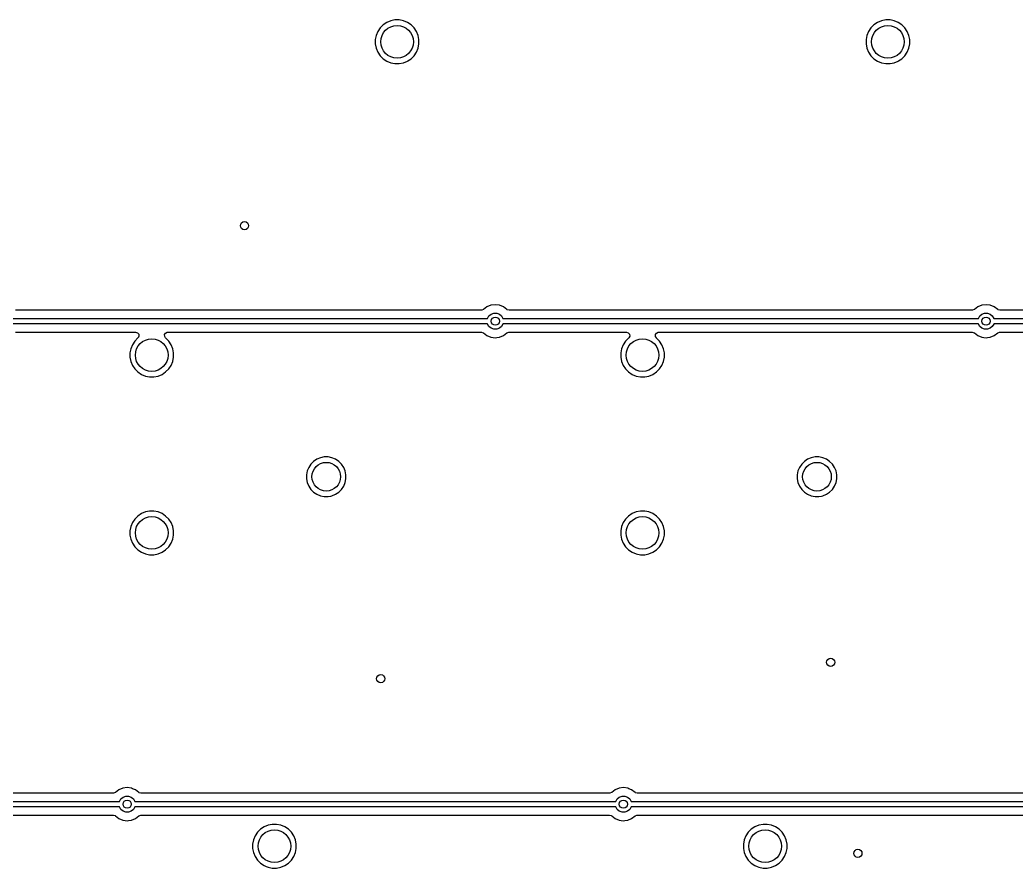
# Model space of a CAD drawing. Extents: x 0.7 to 11, y -6.1 to -1.6.
# Drawn here: x 8.534 to 9.972, y -4.006 to -2.782 of the extents above; entities that cross this region are included whole.
import ezdxf

# ---------------------------------------------------------------- set-up
doc = ezdxf.new("R2010")
doc.units = 0
doc.header["$MEASUREMENT"] = 0
doc.layers.add('BLACK', color=7, linetype='CONTINUOUS')

msp = doc.modelspace()

# ---------------------------------------------------------------- linework, layer by layer
at = {"layer": 'BLACK', "linetype": 'CONTINUOUS'}
for p, q in [((9.0586, -2.7889), (9.0543, -2.7933)), ((9.0586, -2.7889), (9.0586, -2.7889)), ((9.0638, -2.7855), (9.0586, -2.7889)), ((9.0695, -2.7831), (9.0638, -2.7855)), ((9.0638, -2.7855), (9.0638, -2.7855)), ((9.0756, -2.7819), (9.0695, -2.7831)), ((9.0695, -2.7831), (9.0695, -2.7831)), ((9.0818, -2.7819), (9.0756, -2.7819)), ((9.0756, -2.7819), (9.0756, -2.7819)), ((9.0879, -2.7831), (9.0818, -2.7819)), ((9.0818, -2.7819), (9.0818, -2.7819)), ((9.0937, -2.7855), (9.0879, -2.7831)), ((9.0879, -2.7831), (9.0879, -2.7831)), ((9.0988, -2.7889), (9.0937, -2.7855)), ((9.0937, -2.7855), (9.0937, -2.7855)), ((9.1032, -2.7933), (9.0988, -2.7889)), ((9.0988, -2.7889), (9.0988, -2.7889)), ((9.7673, -2.7889), (9.7629, -2.7933)), ((9.7725, -2.7855), (9.7673, -2.7889)), ((9.7673, -2.7889), (9.7673, -2.7889)), ((9.7782, -2.7831), (9.7725, -2.7855)), ((9.7725, -2.7855), (9.7725, -2.7855)), ((9.7843, -2.7819), (9.7782, -2.7831)), ((9.7782, -2.7831), (9.7782, -2.7831)), ((9.7905, -2.7819), (9.7843, -2.7819)), ((9.7843, -2.7819), (9.7843, -2.7819)), ((9.7966, -2.7831), (9.7905, -2.7819)), ((9.7905, -2.7819), (9.7905, -2.7819)), ((9.8023, -2.7855), (9.7966, -2.7831)), ((9.7966, -2.7831), (9.7966, -2.7831)), ((9.8075, -2.7889), (9.8023, -2.7855)), ((9.8023, -2.7855), (9.8023, -2.7855)), ((9.8119, -2.7933), (9.8075, -2.7889)), ((9.8075, -2.7889), (9.8075, -2.7889)), ((9.0484, -2.8042), (9.0472, -2.8103)), ((9.0508, -2.7985), (9.0484, -2.8042)), ((9.0484, -2.8042), (9.0484, -2.8042)), ((9.0543, -2.7933), (9.0508, -2.7985)), ((9.0508, -2.7985), (9.0508, -2.7985)), ((9.0543, -2.7933), (9.0543, -2.7933)), ((9.1067, -2.7985), (9.1032, -2.7933)), ((9.1032, -2.7933), (9.1032, -2.7933)), ((9.109, -2.8042), (9.1067, -2.7985)), ((9.1067, -2.7985), (9.1067, -2.7985)), ((9.1103, -2.8103), (9.109, -2.8042)), ((9.109, -2.8042), (9.109, -2.8042)), ((9.109, -2.8042), (9.109, -2.8042)), ((9.7571, -2.8042), (9.7559, -2.8103)), ((9.7595, -2.7985), (9.7571, -2.8042)), ((9.7571, -2.8042), (9.7571, -2.8042)), ((9.7629, -2.7933), (9.7595, -2.7985)), ((9.7595, -2.7985), (9.7595, -2.7985)), ((9.7629, -2.7933), (9.7629, -2.7933)), ((9.8153, -2.7985), (9.8119, -2.7933)), ((9.8119, -2.7933), (9.8119, -2.7933)), ((9.8177, -2.8042), (9.8153, -2.7985)), ((9.8153, -2.7985), (9.8153, -2.7985)), ((9.8189, -2.8103), (9.8177, -2.8042)), ((9.8177, -2.8042), (9.8177, -2.8042)), ((9.8177, -2.8042), (9.8177, -2.8042)), ((9.0472, -2.8103), (9.0472, -2.8165)), ((9.0472, -2.8165), (9.0484, -2.8226)), ((9.109, -2.8226), (9.1103, -2.8165)), ((9.1103, -2.8165), (9.1103, -2.8103)), ((9.1103, -2.8103), (9.1103, -2.8103)), ((9.1103, -2.8103), (9.1103, -2.8103)), ((9.7559, -2.8103), (9.7559, -2.8165)), ((9.7559, -2.8165), (9.7571, -2.8226)), ((9.8177, -2.8226), (9.8189, -2.8165)), ((9.8189, -2.8165), (9.8189, -2.8103)), ((9.8189, -2.8103), (9.8189, -2.8103)), ((9.8189, -2.8103), (9.8189, -2.8103)), ((9.0484, -2.8226), (9.0484, -2.8226)), ((9.0484, -2.8226), (9.0508, -2.8283)), ((9.0508, -2.8283), (9.0508, -2.8283)), ((9.0508, -2.8283), (9.0543, -2.8335)), ((9.0543, -2.8335), (9.0543, -2.8335)), ((9.0543, -2.8335), (9.0586, -2.8379)), ((9.0988, -2.8379), (9.1032, -2.8335)), ((9.1032, -2.8335), (9.1067, -2.8283)), ((9.1032, -2.8335), (9.1032, -2.8335)), ((9.1067, -2.8283), (9.109, -2.8226)), ((9.7571, -2.8226), (9.7571, -2.8226)), ((9.7571, -2.8226), (9.7595, -2.8283)), ((9.7595, -2.8283), (9.7595, -2.8283)), ((9.7595, -2.8283), (9.7629, -2.8335)), ((9.7629, -2.8335), (9.7629, -2.8335)), ((9.7629, -2.8335), (9.7673, -2.8379)), ((9.8075, -2.8379), (9.8119, -2.8335)), ((9.8119, -2.8335), (9.8153, -2.8283)), ((9.8119, -2.8335), (9.8119, -2.8335)), ((9.8153, -2.8283), (9.8177, -2.8226)), ((9.0586, -2.8379), (9.0638, -2.8413)), ((9.0638, -2.8413), (9.0638, -2.8413)), ((9.0638, -2.8413), (9.0695, -2.8437)), ((9.0695, -2.8437), (9.0695, -2.8437)), ((9.0695, -2.8437), (9.0756, -2.8449)), ((9.0756, -2.8449), (9.0756, -2.8449)), ((9.0756, -2.8449), (9.0756, -2.8449)), ((9.0756, -2.8449), (9.0818, -2.8449)), ((9.0818, -2.8449), (9.0879, -2.8437)), ((9.0818, -2.8449), (9.0818, -2.8449)), ((9.0879, -2.8437), (9.0937, -2.8413)), ((9.0937, -2.8413), (9.0941, -2.841)), ((9.0941, -2.841), (9.0988, -2.8379)), ((9.0988, -2.8379), (9.0988, -2.8379)), ((9.7673, -2.8379), (9.7725, -2.8413)), ((9.7725, -2.8413), (9.7725, -2.8413)), ((9.7725, -2.8413), (9.7782, -2.8437)), ((9.7782, -2.8437), (9.7782, -2.8437)), ((9.7782, -2.8437), (9.7843, -2.8449)), ((9.7843, -2.8449), (9.7843, -2.8449)), ((9.7843, -2.8449), (9.7843, -2.8449)), ((9.7843, -2.8449), (9.7905, -2.8449)), ((9.7905, -2.8449), (9.7966, -2.8437)), ((9.7905, -2.8449), (9.7905, -2.8449)), ((9.7966, -2.8437), (9.8023, -2.8413)), ((9.8023, -2.8413), (9.8028, -2.841)), ((9.8028, -2.841), (9.8075, -2.8379)), ((9.8075, -2.8379), (9.8075, -2.8379)), ((9.2205, -3.1927), (9.2143, -3.1935)), ((9.2266, -3.1935), (9.2205, -3.1927)), ((9.2205, -3.1927), (9.2205, -3.1927)), ((9.9291, -3.1927), (9.923, -3.1935)), ((9.9353, -3.1935), (9.9291, -3.1927)), ((9.9291, -3.1927), (9.9291, -3.1927)), ((9.2005, -3.2008), (8.5278, -3.2008)), ((9.2009, -3.2008), (9.2005, -3.2008)), ((9.2035, -3.1998), (9.2009, -3.2008)), ((9.2036, -3.1997), (9.2035, -3.1998)), ((9.2085, -3.1959), (9.2036, -3.1997)), ((9.2036, -3.1997), (9.2036, -3.1997)), ((9.2143, -3.1935), (9.2085, -3.1959)), ((9.2085, -3.1959), (9.2085, -3.1959)), ((9.2114, -3.2089), (9.2146, -3.2063)), ((9.2143, -3.1935), (9.2143, -3.1935)), ((9.2146, -3.2063), (9.2184, -3.2049)), ((9.2184, -3.2049), (9.2225, -3.2049)), ((9.2225, -3.2049), (9.2264, -3.2063)), ((9.2264, -3.2063), (9.2295, -3.2089)), ((9.2324, -3.1959), (9.2266, -3.1935)), ((9.2266, -3.1935), (9.2266, -3.1935)), ((9.2373, -3.1997), (9.2324, -3.1959)), ((9.2374, -3.1998), (9.2373, -3.1997)), ((9.2373, -3.1997), (9.2373, -3.1997)), ((9.2378, -3.2), (9.2374, -3.1998)), ((9.2404, -3.2008), (9.2378, -3.2)), ((9.9092, -3.2008), (9.2404, -3.2008)), ((9.9096, -3.2008), (9.9092, -3.2008)), ((9.9122, -3.1998), (9.9096, -3.2008)), ((9.9123, -3.1997), (9.9122, -3.1998)), ((9.9172, -3.1959), (9.9123, -3.1997)), ((9.9123, -3.1997), (9.9123, -3.1997)), ((9.923, -3.1935), (9.9172, -3.1959)), ((9.9172, -3.1959), (9.9172, -3.1959)), ((9.9201, -3.2089), (9.9232, -3.2063)), ((9.923, -3.1935), (9.923, -3.1935)), ((9.9232, -3.2063), (9.9271, -3.2049)), ((9.9271, -3.2049), (9.9312, -3.2049)), ((9.9312, -3.2049), (9.935, -3.2063)), ((9.935, -3.2063), (9.9382, -3.2089)), ((9.9411, -3.1959), (9.9353, -3.1935)), ((9.9353, -3.1935), (9.9353, -3.1935)), ((9.946, -3.1997), (9.9411, -3.1959)), ((9.9461, -3.1998), (9.946, -3.1997)), ((9.946, -3.1997), (9.946, -3.1997)), ((9.9464, -3.2), (9.9461, -3.1998)), ((9.9491, -3.2008), (9.9464, -3.2)), ((10.6792, -3.2008), (9.9491, -3.2008)), ((8.519, -3.2127), (9.2094, -3.2126)), ((9.2093, -3.2204), (8.519, -3.2205)), ((9.2094, -3.2206), (9.2093, -3.2204)), ((9.2094, -3.2125), (9.2114, -3.2089)), ((9.2094, -3.2126), (9.2094, -3.2125)), ((9.2114, -3.2241), (9.2094, -3.2206)), ((9.2295, -3.2089), (9.2316, -3.2125)), ((9.2316, -3.2206), (9.2295, -3.2241)), ((9.2316, -3.2125), (9.2316, -3.2127)), ((9.2316, -3.2127), (9.918, -3.2126)), ((9.918, -3.2204), (9.2316, -3.2205)), ((9.2316, -3.2205), (9.2316, -3.2206)), ((9.918, -3.2125), (9.9201, -3.2089)), ((9.918, -3.2126), (9.918, -3.2125)), ((9.918, -3.2206), (9.918, -3.2204)), ((9.9201, -3.2241), (9.918, -3.2206)), ((9.9382, -3.2089), (9.9402, -3.2125)), ((9.9402, -3.2206), (9.9382, -3.2241)), ((9.9402, -3.2125), (9.9403, -3.2127)), ((9.9403, -3.2205), (9.9402, -3.2206)), ((9.9403, -3.2127), (10.6772, -3.2126)), ((10.6739, -3.2204), (9.9403, -3.2205)), ((8.5278, -3.2323), (8.7011, -3.2323)), ((8.7011, -3.2323), (8.7038, -3.2331)), ((8.7038, -3.2331), (8.7056, -3.2352)), ((8.7056, -3.2352), (8.706, -3.2379)), ((8.743, -3.2359), (8.7444, -3.2336)), ((8.7431, -3.2387), (8.743, -3.2359)), ((8.7444, -3.2336), (8.7469, -3.2324)), ((8.7469, -3.2324), (8.7477, -3.2323)), ((8.7477, -3.2323), (9.2005, -3.2323)), ((9.2005, -3.2323), (9.2032, -3.2331)), ((9.2032, -3.2331), (9.2035, -3.2333)), ((9.2035, -3.2333), (9.2036, -3.2334)), ((9.2036, -3.2334), (9.2036, -3.2334)), ((9.2036, -3.2334), (9.2085, -3.2372)), ((9.2146, -3.2268), (9.2114, -3.2241)), ((9.2184, -3.2282), (9.2146, -3.2268)), ((9.2225, -3.2282), (9.2184, -3.2282)), ((9.2264, -3.2268), (9.2225, -3.2282)), ((9.2295, -3.2241), (9.2264, -3.2268)), ((9.2324, -3.2372), (9.2373, -3.2334)), ((9.2373, -3.2334), (9.2374, -3.2333)), ((9.2373, -3.2334), (9.2373, -3.2334)), ((9.2374, -3.2333), (9.24, -3.2323)), ((9.24, -3.2323), (9.2404, -3.2323)), ((9.2404, -3.2323), (9.4098, -3.2323)), ((9.4098, -3.2323), (9.4124, -3.2331)), ((9.4124, -3.2331), (9.4142, -3.2352)), ((9.4142, -3.2352), (9.4146, -3.2379)), ((9.4516, -3.2359), (9.4531, -3.2336)), ((9.4517, -3.2387), (9.4516, -3.2359)), ((9.4531, -3.2336), (9.4555, -3.2324)), ((9.4555, -3.2324), (9.4564, -3.2323)), ((9.4564, -3.2323), (9.9092, -3.2323)), ((9.9092, -3.2323), (9.9118, -3.2331)), ((9.9118, -3.2331), (9.9122, -3.2333)), ((9.9122, -3.2333), (9.9123, -3.2334)), ((9.9123, -3.2334), (9.9123, -3.2334)), ((9.9123, -3.2334), (9.9172, -3.2372)), ((9.9232, -3.2268), (9.9201, -3.2241)), ((9.9271, -3.2282), (9.9232, -3.2268)), ((9.9312, -3.2282), (9.9271, -3.2282)), ((9.935, -3.2268), (9.9312, -3.2282)), ((9.9382, -3.2241), (9.935, -3.2268)), ((9.9411, -3.2372), (9.946, -3.2334)), ((9.946, -3.2334), (9.9461, -3.2333)), ((9.946, -3.2334), (9.946, -3.2334)), ((9.9461, -3.2333), (9.9487, -3.2323)), ((9.9487, -3.2323), (9.9491, -3.2323)), ((9.9491, -3.2323), (10.1184, -3.2323)), ((8.6965, -3.2504), (8.6941, -3.2562)), ((8.6999, -3.2453), (8.6965, -3.2504)), ((8.6965, -3.2504), (8.6965, -3.2504)), ((8.7045, -3.2407), (8.6999, -3.2453)), ((8.6999, -3.2453), (8.6999, -3.2453)), ((8.7048, -3.2404), (8.7045, -3.2407)), ((8.7045, -3.2407), (8.7045, -3.2407)), ((8.706, -3.2379), (8.7048, -3.2404)), ((8.7444, -3.2406), (8.7431, -3.2387)), ((8.7443, -3.2407), (8.7444, -3.2406)), ((8.7489, -3.2453), (8.7443, -3.2407)), ((8.7523, -3.2504), (8.7489, -3.2453)), ((8.7489, -3.2453), (8.7489, -3.2453)), ((8.7547, -3.2562), (8.7523, -3.2504)), ((8.7523, -3.2504), (8.7523, -3.2504)), ((9.2085, -3.2372), (9.2143, -3.2396)), ((9.2143, -3.2396), (9.2174, -3.24)), ((9.2174, -3.24), (9.2205, -3.2404)), ((9.2205, -3.2404), (9.2225, -3.2401)), ((9.2205, -3.2404), (9.2205, -3.2404)), ((9.2205, -3.2404), (9.2205, -3.2404)), ((9.2225, -3.2401), (9.2266, -3.2396)), ((9.2266, -3.2396), (9.2324, -3.2372)), ((9.4051, -3.2504), (9.4028, -3.2562)), ((9.4086, -3.2453), (9.4051, -3.2504)), ((9.4051, -3.2504), (9.4051, -3.2504)), ((9.4132, -3.2407), (9.4086, -3.2453)), ((9.4086, -3.2453), (9.4086, -3.2453)), ((9.4135, -3.2404), (9.4131, -3.2407)), ((9.4131, -3.2407), (9.4132, -3.2407)), ((9.4146, -3.2379), (9.4135, -3.2404)), ((9.4531, -3.2406), (9.4517, -3.2387)), ((9.453, -3.2407), (9.4531, -3.2406)), ((9.4576, -3.2453), (9.453, -3.2407)), ((9.461, -3.2504), (9.4576, -3.2453)), ((9.4576, -3.2453), (9.4576, -3.2453)), ((9.4634, -3.2562), (9.461, -3.2504)), ((9.461, -3.2504), (9.461, -3.2504)), ((9.9172, -3.2372), (9.923, -3.2396)), ((9.923, -3.2396), (9.926, -3.24)), ((9.926, -3.24), (9.9291, -3.2404)), ((9.9291, -3.2404), (9.9312, -3.2401)), ((9.9291, -3.2404), (9.9291, -3.2404)), ((9.9291, -3.2404), (9.9291, -3.2404)), ((9.9312, -3.2401), (9.9353, -3.2396)), ((9.9353, -3.2396), (9.9411, -3.2372)), ((8.6941, -3.2562), (8.6929, -3.2623)), ((8.6929, -3.2623), (8.6929, -3.2685)), ((8.6941, -3.2562), (8.6941, -3.2562)), ((8.7559, -3.2623), (8.7547, -3.2562)), ((8.7547, -3.2562), (8.7547, -3.2562)), ((8.7547, -3.2562), (8.7547, -3.2562)), ((8.7559, -3.2685), (8.7559, -3.2623)), ((8.7559, -3.2623), (8.7559, -3.2623)), ((8.7559, -3.2623), (8.7559, -3.2623)), ((9.4028, -3.2562), (9.4016, -3.2623)), ((9.4016, -3.2623), (9.4016, -3.2685)), ((9.4028, -3.2562), (9.4028, -3.2562)), ((9.4646, -3.2623), (9.4634, -3.2562)), ((9.4634, -3.2562), (9.4634, -3.2562)), ((9.4634, -3.2562), (9.4634, -3.2562)), ((9.4646, -3.2685), (9.4646, -3.2623)), ((9.4646, -3.2623), (9.4646, -3.2623)), ((9.4646, -3.2623), (9.4646, -3.2623)), ((8.6929, -3.2685), (8.6941, -3.2745)), ((8.6941, -3.2745), (8.6941, -3.2745)), ((8.6941, -3.2745), (8.6965, -3.2803)), ((8.7523, -3.2803), (8.7547, -3.2745)), ((8.7547, -3.2745), (8.7559, -3.2685)), ((9.4016, -3.2685), (9.4028, -3.2745)), ((9.4028, -3.2745), (9.4028, -3.2745)), ((9.4028, -3.2745), (9.4051, -3.2803)), ((9.461, -3.2803), (9.4634, -3.2745)), ((9.4634, -3.2745), (9.4646, -3.2685)), ((8.6965, -3.2803), (8.6965, -3.2803)), ((8.6965, -3.2803), (8.6999, -3.2854)), ((8.6999, -3.2854), (8.6999, -3.2854)), ((8.6999, -3.2854), (8.7043, -3.2898)), ((8.7043, -3.2898), (8.7043, -3.2898)), ((8.7043, -3.2898), (8.7095, -3.2933)), ((8.7095, -3.2933), (8.7095, -3.2933)), ((8.7095, -3.2933), (8.7152, -3.2957)), ((8.7336, -3.2957), (8.7393, -3.2933)), ((8.7393, -3.2933), (8.7445, -3.2898)), ((8.7445, -3.2898), (8.7489, -3.2854)), ((8.7489, -3.2854), (8.7523, -3.2803)), ((9.4051, -3.2803), (9.4051, -3.2803)), ((9.4051, -3.2803), (9.4086, -3.2854)), ((9.4086, -3.2854), (9.4086, -3.2854)), ((9.4086, -3.2854), (9.413, -3.2898)), ((9.413, -3.2898), (9.413, -3.2898)), ((9.413, -3.2898), (9.4181, -3.2933)), ((9.4181, -3.2933), (9.4181, -3.2933)), ((9.4181, -3.2933), (9.4239, -3.2957)), ((9.4423, -3.2957), (9.448, -3.2933)), ((9.448, -3.2933), (9.4532, -3.2898)), ((9.4532, -3.2898), (9.4576, -3.2854)), ((9.4576, -3.2854), (9.461, -3.2803)), ((8.7152, -3.2957), (8.7152, -3.2957)), ((8.7152, -3.2957), (8.7213, -3.2969)), ((8.7213, -3.2969), (8.7213, -3.2969)), ((8.7213, -3.2969), (8.7213, -3.2969)), ((8.7213, -3.2969), (8.7275, -3.2969)), ((8.7275, -3.2969), (8.7336, -3.2957)), ((8.7275, -3.2969), (8.7275, -3.2969)), ((9.4239, -3.2957), (9.4239, -3.2957)), ((9.4239, -3.2957), (9.43, -3.2969)), ((9.43, -3.2969), (9.43, -3.2969)), ((9.43, -3.2969), (9.43, -3.2969)), ((9.43, -3.2969), (9.4362, -3.2969)), ((9.4362, -3.2969), (9.4423, -3.2957)), ((9.4362, -3.2969), (9.4362, -3.2969)), ((8.9542, -3.4227), (8.9511, -3.4274)), ((8.9582, -3.4188), (8.9542, -3.4227)), ((8.9542, -3.4227), (8.9542, -3.4227)), ((8.9628, -3.4156), (8.9582, -3.4188)), ((8.9582, -3.4188), (8.9582, -3.4188)), ((8.968, -3.4135), (8.9628, -3.4156)), ((8.9628, -3.4156), (8.9628, -3.4156)), ((8.9736, -3.4124), (8.968, -3.4135)), ((8.968, -3.4135), (8.968, -3.4135)), ((8.9792, -3.4124), (8.9736, -3.4124)), ((8.9736, -3.4124), (8.9736, -3.4124)), ((8.9847, -3.4135), (8.9792, -3.4124)), ((8.9792, -3.4124), (8.9792, -3.4124)), ((8.9899, -3.4156), (8.9847, -3.4135)), ((8.9847, -3.4135), (8.9847, -3.4135)), ((8.9946, -3.4188), (8.9899, -3.4156)), ((8.9899, -3.4156), (8.9899, -3.4156)), ((8.9986, -3.4227), (8.9946, -3.4188)), ((8.9946, -3.4188), (8.9946, -3.4188)), ((9.0017, -3.4274), (8.9986, -3.4227)), ((8.9986, -3.4227), (8.9986, -3.4227)), ((9.6629, -3.4227), (9.6597, -3.4274)), ((9.6668, -3.4188), (9.6629, -3.4227)), ((9.6629, -3.4227), (9.6629, -3.4227)), ((9.6715, -3.4156), (9.6668, -3.4188)), ((9.6668, -3.4188), (9.6668, -3.4188)), ((9.6767, -3.4135), (9.6715, -3.4156)), ((9.6715, -3.4156), (9.6715, -3.4156)), ((9.6822, -3.4124), (9.6767, -3.4135)), ((9.6767, -3.4135), (9.6767, -3.4135)), ((9.6879, -3.4124), (9.6822, -3.4124)), ((9.6822, -3.4124), (9.6822, -3.4124)), ((9.6934, -3.4135), (9.6879, -3.4124)), ((9.6879, -3.4124), (9.6879, -3.4124)), ((9.6986, -3.4156), (9.6934, -3.4135)), ((9.6934, -3.4135), (9.6934, -3.4135)), ((9.7032, -3.4188), (9.6986, -3.4156)), ((9.6986, -3.4156), (9.6986, -3.4156)), ((9.7072, -3.4227), (9.7032, -3.4188)), ((9.7032, -3.4188), (9.7032, -3.4188)), ((9.7104, -3.4274), (9.7072, -3.4227)), ((9.7072, -3.4227), (9.7072, -3.4227)), ((8.9489, -3.4326), (8.9478, -3.4381)), ((8.9511, -3.4274), (8.9489, -3.4326)), ((8.9489, -3.4326), (8.9489, -3.4326)), ((8.9511, -3.4274), (8.9511, -3.4274)), ((9.0038, -3.4326), (9.0017, -3.4274)), ((9.0017, -3.4274), (9.0017, -3.4274)), ((9.0017, -3.4274), (9.0017, -3.4274)), ((9.0049, -3.4381), (9.0038, -3.4326)), ((9.0038, -3.4326), (9.0038, -3.4326)), ((9.0038, -3.4326), (9.0038, -3.4326)), ((9.6576, -3.4326), (9.6565, -3.4381)), ((9.6597, -3.4274), (9.6576, -3.4326)), ((9.6576, -3.4326), (9.6576, -3.4326)), ((9.6597, -3.4274), (9.6597, -3.4274)), ((9.7125, -3.4326), (9.7104, -3.4274)), ((9.7104, -3.4274), (9.7104, -3.4274)), ((9.7104, -3.4274), (9.7104, -3.4274)), ((9.7136, -3.4381), (9.7125, -3.4326)), ((9.7125, -3.4326), (9.7125, -3.4326)), ((9.7125, -3.4326), (9.7125, -3.4326)), ((8.9478, -3.4381), (8.9478, -3.4381)), ((8.9478, -3.4381), (8.9478, -3.4438)), ((8.9478, -3.4438), (8.9478, -3.4438)), ((8.9478, -3.4438), (8.9478, -3.4438)), ((8.9478, -3.4438), (8.9489, -3.4493)), ((8.9489, -3.4493), (8.9489, -3.4493)), ((8.9489, -3.4493), (8.9511, -3.4545)), ((9.0017, -3.4545), (9.0038, -3.4493)), ((9.0038, -3.4493), (9.0049, -3.4438)), ((9.0049, -3.4438), (9.0049, -3.4381)), ((9.0049, -3.4381), (9.0049, -3.4381)), ((9.0049, -3.4438), (9.0049, -3.4438)), ((9.6565, -3.4381), (9.6565, -3.4381)), ((9.6565, -3.4381), (9.6565, -3.4438)), ((9.6565, -3.4438), (9.6565, -3.4438)), ((9.6565, -3.4438), (9.6565, -3.4438)), ((9.6565, -3.4438), (9.6576, -3.4493)), ((9.6576, -3.4493), (9.6576, -3.4493)), ((9.6576, -3.4493), (9.6597, -3.4545)), ((9.7104, -3.4545), (9.7125, -3.4493)), ((9.7125, -3.4493), (9.7136, -3.4438)), ((9.7136, -3.4438), (9.7136, -3.4381)), ((9.7136, -3.4381), (9.7136, -3.4381)), ((9.7136, -3.4438), (9.7136, -3.4438)), ((8.9511, -3.4545), (8.9511, -3.4545)), ((8.9511, -3.4545), (8.9542, -3.4592)), ((8.9542, -3.4592), (8.9542, -3.4592)), ((8.9542, -3.4592), (8.9582, -3.4631)), ((8.9582, -3.4631), (8.9582, -3.4631)), ((8.9582, -3.4631), (8.9628, -3.4663)), ((8.9628, -3.4663), (8.9628, -3.4663)), ((8.9628, -3.4663), (8.9628, -3.4663)), ((8.9628, -3.4663), (8.968, -3.4684)), ((8.9847, -3.4684), (8.9899, -3.4663)), ((8.9899, -3.4663), (8.9946, -3.4631)), ((8.9946, -3.4631), (8.9986, -3.4592)), ((8.9986, -3.4592), (9.0017, -3.4545)), ((9.6597, -3.4545), (9.6597, -3.4545)), ((9.6597, -3.4545), (9.6629, -3.4592)), ((9.6629, -3.4592), (9.6629, -3.4592)), ((9.6629, -3.4592), (9.6668, -3.4631)), ((9.6668, -3.4631), (9.6668, -3.4631)), ((9.6668, -3.4631), (9.6715, -3.4663)), ((9.6715, -3.4663), (9.6715, -3.4663)), ((9.6715, -3.4663), (9.6715, -3.4663)), ((9.6715, -3.4663), (9.6767, -3.4684)), ((9.6934, -3.4684), (9.6986, -3.4663)), ((9.6986, -3.4663), (9.7032, -3.4631)), ((9.7032, -3.4631), (9.7072, -3.4592)), ((9.7072, -3.4592), (9.7104, -3.4545)), ((8.968, -3.4684), (8.968, -3.4684)), ((8.968, -3.4684), (8.968, -3.4684)), ((8.968, -3.4684), (8.9736, -3.4695)), ((8.9736, -3.4695), (8.9736, -3.4695)), ((8.9736, -3.4695), (8.9792, -3.4695)), ((8.9792, -3.4695), (8.9829, -3.4688)), ((8.9829, -3.4688), (8.9847, -3.4684)), ((9.6767, -3.4684), (9.6767, -3.4684)), ((9.6767, -3.4684), (9.6767, -3.4684)), ((9.6767, -3.4684), (9.6822, -3.4695)), ((9.6822, -3.4695), (9.6822, -3.4695)), ((9.6822, -3.4695), (9.6879, -3.4695)), ((9.6879, -3.4695), (9.6916, -3.4688)), ((9.6916, -3.4688), (9.6934, -3.4684)), ((8.7095, -3.4941), (8.7043, -3.4976)), ((8.7152, -3.4917), (8.7095, -3.4941)), ((8.7095, -3.4941), (8.7095, -3.4941)), ((8.7213, -3.4905), (8.7152, -3.4917)), ((8.7152, -3.4917), (8.7152, -3.4917)), ((8.7275, -3.4905), (8.7213, -3.4905)), ((8.7213, -3.4905), (8.7213, -3.4905)), ((8.7336, -3.4917), (8.7275, -3.4905)), ((8.7275, -3.4905), (8.7275, -3.4905)), ((8.7393, -3.4941), (8.7336, -3.4917)), ((8.7336, -3.4917), (8.7336, -3.4917)), ((8.7445, -3.4976), (8.7393, -3.4941)), ((8.7393, -3.4941), (8.7393, -3.4941)), ((9.4181, -3.4941), (9.413, -3.4976)), ((9.4239, -3.4917), (9.4181, -3.4941)), ((9.4181, -3.4941), (9.4181, -3.4941)), ((9.43, -3.4905), (9.4239, -3.4917)), ((9.4239, -3.4917), (9.4239, -3.4917)), ((9.4362, -3.4905), (9.43, -3.4905)), ((9.43, -3.4905), (9.43, -3.4905)), ((9.4423, -3.4917), (9.4362, -3.4905)), ((9.4362, -3.4905), (9.4362, -3.4905)), ((9.448, -3.4941), (9.4423, -3.4917)), ((9.4423, -3.4917), (9.4423, -3.4917)), ((9.4532, -3.4976), (9.448, -3.4941)), ((9.448, -3.4941), (9.448, -3.4941)), ((8.6965, -3.5071), (8.6941, -3.5129)), ((8.6999, -3.502), (8.6965, -3.5071)), ((8.6965, -3.5071), (8.6965, -3.5071)), ((8.7043, -3.4976), (8.6999, -3.502)), ((8.6999, -3.502), (8.6999, -3.502)), ((8.7043, -3.4976), (8.7043, -3.4976)), ((8.7489, -3.502), (8.7445, -3.4976)), ((8.7445, -3.4976), (8.7445, -3.4976)), ((8.7523, -3.5071), (8.7489, -3.502)), ((8.7489, -3.502), (8.7489, -3.502)), ((8.7547, -3.5129), (8.7523, -3.5071)), ((8.7523, -3.5071), (8.7523, -3.5071)), ((9.4051, -3.5071), (9.4028, -3.5129)), ((9.4086, -3.502), (9.4051, -3.5071)), ((9.4051, -3.5071), (9.4051, -3.5071)), ((9.413, -3.4976), (9.4086, -3.502)), ((9.4086, -3.502), (9.4086, -3.502)), ((9.413, -3.4976), (9.413, -3.4976)), ((9.4576, -3.502), (9.4532, -3.4976)), ((9.4532, -3.4976), (9.4532, -3.4976)), ((9.461, -3.5071), (9.4576, -3.502)), ((9.4576, -3.502), (9.4576, -3.502)), ((9.4634, -3.5129), (9.461, -3.5071)), ((9.461, -3.5071), (9.461, -3.5071)), ((8.6941, -3.5129), (8.6929, -3.5189)), ((8.6929, -3.5189), (8.6929, -3.5252)), ((8.6941, -3.5129), (8.6941, -3.5129)), ((8.7559, -3.5189), (8.7547, -3.5129)), ((8.7547, -3.5129), (8.7547, -3.5129)), ((8.7547, -3.5129), (8.7547, -3.5129)), ((8.7559, -3.5252), (8.7559, -3.5189)), ((8.7559, -3.5189), (8.7559, -3.5189)), ((8.7559, -3.5189), (8.7559, -3.5189)), ((9.4028, -3.5129), (9.4016, -3.5189)), ((9.4016, -3.5189), (9.4016, -3.5252)), ((9.4028, -3.5129), (9.4028, -3.5129)), ((9.4646, -3.5189), (9.4634, -3.5129)), ((9.4634, -3.5129), (9.4634, -3.5129)), ((9.4634, -3.5129), (9.4634, -3.5129)), ((9.4646, -3.5252), (9.4646, -3.5189)), ((9.4646, -3.5189), (9.4646, -3.5189)), ((9.4646, -3.5189), (9.4646, -3.5189)), ((8.6929, -3.5252), (8.6941, -3.5312)), ((8.6941, -3.5312), (8.6941, -3.5312)), ((8.6941, -3.5312), (8.6965, -3.537)), ((8.6965, -3.537), (8.6965, -3.537)), ((8.6965, -3.537), (8.6999, -3.5421)), ((8.7489, -3.5421), (8.7523, -3.537)), ((8.7523, -3.537), (8.7547, -3.5312)), ((8.7547, -3.5312), (8.7559, -3.5252)), ((9.4016, -3.5252), (9.4028, -3.5312)), ((9.4028, -3.5312), (9.4028, -3.5312)), ((9.4028, -3.5312), (9.4051, -3.537)), ((9.4051, -3.537), (9.4051, -3.537)), ((9.4051, -3.537), (9.4086, -3.5421)), ((9.4576, -3.5421), (9.461, -3.537)), ((9.461, -3.537), (9.4634, -3.5312)), ((9.4634, -3.5312), (9.4646, -3.5252)), ((8.6999, -3.5421), (8.6999, -3.5421)), ((8.6999, -3.5421), (8.7043, -3.5465)), ((8.7043, -3.5465), (8.7043, -3.5465)), ((8.7043, -3.5465), (8.7095, -3.55)), ((8.7095, -3.55), (8.7095, -3.55)), ((8.7095, -3.55), (8.7152, -3.5524)), ((8.7152, -3.5524), (8.7152, -3.5524)), ((8.7152, -3.5524), (8.7213, -3.5536)), ((8.7275, -3.5536), (8.7336, -3.5524)), ((8.7336, -3.5524), (8.7393, -3.55)), ((8.7393, -3.55), (8.7445, -3.5465)), ((8.7445, -3.5465), (8.7489, -3.5421)), ((9.4086, -3.5421), (9.4086, -3.5421)), ((9.4086, -3.5421), (9.413, -3.5465)), ((9.413, -3.5465), (9.413, -3.5465)), ((9.413, -3.5465), (9.4181, -3.55)), ((9.4181, -3.55), (9.4181, -3.55)), ((9.4181, -3.55), (9.4239, -3.5524)), ((9.4239, -3.5524), (9.4239, -3.5524)), ((9.4239, -3.5524), (9.43, -3.5536)), ((9.4362, -3.5536), (9.4423, -3.5524)), ((9.4423, -3.5524), (9.448, -3.55)), ((9.448, -3.55), (9.4532, -3.5465)), ((9.4532, -3.5465), (9.4576, -3.5421)), ((8.7213, -3.5536), (8.7213, -3.5536)), ((8.7213, -3.5536), (8.7213, -3.5536)), ((8.7213, -3.5536), (8.7275, -3.5536)), ((8.7275, -3.5536), (8.7275, -3.5536)), ((9.43, -3.5536), (9.43, -3.5536)), ((9.43, -3.5536), (9.43, -3.5536)), ((9.43, -3.5536), (9.4362, -3.5536)), ((9.4362, -3.5536), (9.4362, -3.5536)), ((8.669, -3.8976), (8.0081, -3.8976)), ((8.6694, -3.8976), (8.669, -3.8976)), ((8.672, -3.8966), (8.6694, -3.8976)), ((8.6721, -3.8965), (8.672, -3.8966)), ((8.6771, -3.8927), (8.6721, -3.8965)), ((8.6721, -3.8965), (8.6721, -3.8965)), ((8.6828, -3.8904), (8.6771, -3.8927)), ((8.6771, -3.8927), (8.6771, -3.8927)), ((8.689, -3.8895), (8.6828, -3.8904)), ((8.6828, -3.8904), (8.6828, -3.8904)), ((8.6951, -3.8904), (8.689, -3.8895)), ((8.689, -3.8895), (8.689, -3.8895)), ((8.6968, -3.891), (8.6951, -3.8904)), ((8.6951, -3.8904), (8.6951, -3.8904)), ((8.7009, -3.8927), (8.6968, -3.891)), ((8.7058, -3.8965), (8.7009, -3.8927)), ((8.7059, -3.8966), (8.7058, -3.8965)), ((8.7058, -3.8965), (8.7058, -3.8965)), ((8.7063, -3.8968), (8.7059, -3.8966)), ((8.7089, -3.8976), (8.7063, -3.8968)), ((9.3856, -3.8976), (8.7089, -3.8976)), ((9.386, -3.8976), (9.3856, -3.8976)), ((9.3885, -3.8966), (9.386, -3.8976)), ((9.3887, -3.8965), (9.3885, -3.8966)), ((9.3936, -3.8927), (9.3887, -3.8965)), ((9.3887, -3.8965), (9.3887, -3.8965)), ((9.3993, -3.8904), (9.3936, -3.8927)), ((9.3936, -3.8927), (9.3936, -3.8927)), ((9.4055, -3.8895), (9.3993, -3.8904)), ((9.3993, -3.8904), (9.3993, -3.8904)), ((9.4117, -3.8904), (9.4055, -3.8895)), ((9.4055, -3.8895), (9.4055, -3.8895)), ((9.4133, -3.891), (9.4117, -3.8904)), ((9.4117, -3.8904), (9.4117, -3.8904)), ((9.4174, -3.8927), (9.4133, -3.891)), ((9.4224, -3.8965), (9.4174, -3.8927)), ((9.4225, -3.8966), (9.4224, -3.8965)), ((9.4224, -3.8965), (9.4224, -3.8965)), ((9.4228, -3.8968), (9.4225, -3.8966)), ((9.4255, -3.8976), (9.4228, -3.8968)), ((10.3619, -3.8976), (9.4255, -3.8976)), ((7.9993, -3.9095), (8.6779, -3.9095)), ((8.6779, -3.9093), (8.6799, -3.9058)), ((8.6779, -3.9095), (8.6779, -3.9093)), ((8.6799, -3.9058), (8.6831, -3.9032)), ((8.6831, -3.9032), (8.6869, -3.9018)), ((8.6869, -3.9018), (8.691, -3.9018)), ((8.691, -3.9018), (8.6949, -3.9032)), ((8.6949, -3.9032), (8.698, -3.9058)), ((8.698, -3.9058), (8.7001, -3.9093)), ((8.7001, -3.9093), (8.7001, -3.9095)), ((8.7001, -3.9095), (9.3944, -3.9095)), ((9.3944, -3.9093), (9.3965, -3.9058)), ((9.3944, -3.9095), (9.3944, -3.9093)), ((9.3965, -3.9058), (9.3996, -3.9032)), ((9.3996, -3.9032), (9.4035, -3.9018)), ((9.4035, -3.9018), (9.4076, -3.9018)), ((9.4076, -3.9018), (9.4114, -3.9032)), ((9.4114, -3.9032), (9.4146, -3.9058)), ((9.4146, -3.9058), (9.4166, -3.9093)), ((9.4166, -3.9093), (9.4166, -3.9095)), ((9.4166, -3.9095), (10.3708, -3.9095)), ((8.6778, -3.9172), (7.9993, -3.9173)), ((8.6779, -3.9174), (8.6778, -3.9172)), ((8.6799, -3.921), (8.6779, -3.9174)), ((8.6831, -3.9236), (8.6799, -3.921)), ((8.6869, -3.925), (8.6831, -3.9236)), ((8.691, -3.925), (8.6869, -3.925)), ((8.6949, -3.9236), (8.691, -3.925)), ((8.698, -3.921), (8.6949, -3.9236)), ((8.7001, -3.9174), (8.698, -3.921)), ((9.3944, -3.9172), (8.7001, -3.9173)), ((8.7001, -3.9173), (8.7001, -3.9174)), ((9.3944, -3.9174), (9.3944, -3.9172)), ((9.3965, -3.921), (9.3944, -3.9174)), ((9.3996, -3.9236), (9.3965, -3.921)), ((9.4035, -3.925), (9.3996, -3.9236)), ((9.4076, -3.925), (9.4035, -3.925)), ((9.4114, -3.9236), (9.4076, -3.925)), ((9.4146, -3.921), (9.4114, -3.9236)), ((9.4166, -3.9174), (9.4146, -3.921)), ((10.3708, -3.9172), (9.4166, -3.9173)), ((9.4166, -3.9173), (9.4166, -3.9174)), ((8.0081, -3.9292), (8.669, -3.9292)), ((8.669, -3.9292), (8.6717, -3.9299)), ((8.6717, -3.9299), (8.672, -3.9302)), ((8.672, -3.9302), (8.6721, -3.9302)), ((8.6721, -3.9302), (8.6721, -3.9302)), ((8.6721, -3.9302), (8.6771, -3.934)), ((8.6771, -3.934), (8.6828, -3.9364)), ((8.6828, -3.9364), (8.6859, -3.9368)), ((8.6859, -3.9368), (8.689, -3.9372)), ((8.689, -3.9372), (8.691, -3.937)), ((8.689, -3.9372), (8.689, -3.9372)), ((8.689, -3.9372), (8.689, -3.9372)), ((8.691, -3.937), (8.6951, -3.9364)), ((8.6951, -3.9364), (8.7009, -3.934)), ((8.7009, -3.934), (8.7058, -3.9302)), ((8.7058, -3.9302), (8.7058, -3.9302)), ((8.7058, -3.9302), (8.7059, -3.9302)), ((8.7059, -3.9302), (8.7085, -3.9292)), ((8.7085, -3.9292), (8.7089, -3.9292)), ((8.7089, -3.9292), (9.3856, -3.9292)), ((9.3856, -3.9292), (9.3882, -3.9299)), ((9.3882, -3.9299), (9.3885, -3.9302)), ((9.3885, -3.9302), (9.3887, -3.9302)), ((9.3887, -3.9302), (9.3887, -3.9302)), ((9.3887, -3.9302), (9.3936, -3.934)), ((9.3936, -3.934), (9.3993, -3.9364)), ((9.3993, -3.9364), (9.4024, -3.9368)), ((9.4024, -3.9368), (9.4055, -3.9372)), ((9.4055, -3.9372), (9.4076, -3.937)), ((9.4055, -3.9372), (9.4055, -3.9372)), ((9.4055, -3.9372), (9.4055, -3.9372)), ((9.4076, -3.937), (9.4117, -3.9364)), ((9.4117, -3.9364), (9.4174, -3.934)), ((9.4174, -3.934), (9.4224, -3.9302)), ((9.4224, -3.9302), (9.4224, -3.9302)), ((9.4224, -3.9302), (9.4225, -3.9302)), ((9.4225, -3.9302), (9.425, -3.9292)), ((9.425, -3.9292), (9.4255, -3.9292)), ((9.4255, -3.9292), (10.3619, -3.9292)), ((8.8771, -3.9539), (8.8736, -3.9591)), ((8.8815, -3.9495), (8.8771, -3.9539)), ((8.8771, -3.9539), (8.8771, -3.9539)), ((8.8866, -3.9461), (8.8815, -3.9495)), ((8.8815, -3.9495), (8.8815, -3.9495)), ((8.8924, -3.9437), (8.8866, -3.9461)), ((8.8866, -3.9461), (8.8866, -3.9461)), ((8.8985, -3.9425), (8.8924, -3.9437)), ((8.8924, -3.9437), (8.8924, -3.9437)), ((8.9047, -3.9425), (8.8985, -3.9425)), ((8.8985, -3.9425), (8.8985, -3.9425)), ((8.9108, -3.9437), (8.9047, -3.9425)), ((8.9047, -3.9425), (8.9047, -3.9425)), ((8.9165, -3.9461), (8.9108, -3.9437)), ((8.9108, -3.9437), (8.9108, -3.9437)), ((8.9217, -3.9495), (8.9165, -3.9461)), ((8.9165, -3.9461), (8.9165, -3.9461)), ((8.9261, -3.9539), (8.9217, -3.9495)), ((8.9217, -3.9495), (8.9217, -3.9495)), ((8.9295, -3.9591), (8.9261, -3.9539)), ((8.9261, -3.9539), (8.9261, -3.9539)), ((9.5858, -3.9539), (9.5823, -3.9591)), ((9.5901, -3.9495), (9.5858, -3.9539)), ((9.5858, -3.9539), (9.5858, -3.9539)), ((9.5953, -3.9461), (9.5901, -3.9495)), ((9.5901, -3.9495), (9.5901, -3.9495)), ((9.601, -3.9437), (9.5953, -3.9461)), ((9.5953, -3.9461), (9.5953, -3.9461)), ((9.6071, -3.9425), (9.601, -3.9437)), ((9.601, -3.9437), (9.601, -3.9437)), ((9.6133, -3.9425), (9.6071, -3.9425)), ((9.6071, -3.9425), (9.6071, -3.9425)), ((9.6194, -3.9437), (9.6133, -3.9425)), ((9.6133, -3.9425), (9.6133, -3.9425)), ((9.6252, -3.9461), (9.6194, -3.9437)), ((9.6194, -3.9437), (9.6194, -3.9437)), ((9.6303, -3.9495), (9.6252, -3.9461)), ((9.6252, -3.9461), (9.6252, -3.9461)), ((9.6347, -3.9539), (9.6303, -3.9495)), ((9.6303, -3.9495), (9.6303, -3.9495)), ((9.6382, -3.9591), (9.6347, -3.9539)), ((9.6347, -3.9539), (9.6347, -3.9539)), ((8.8713, -3.9648), (8.8701, -3.9709)), ((8.8736, -3.9591), (8.8713, -3.9648)), ((8.8713, -3.9648), (8.8713, -3.9648)), ((8.8736, -3.9591), (8.8736, -3.9591)), ((8.9319, -3.9648), (8.9295, -3.9591)), ((8.9295, -3.9591), (8.9295, -3.9591)), ((8.9331, -3.9709), (8.9319, -3.9648)), ((8.9319, -3.9648), (8.9319, -3.9648)), ((8.9319, -3.9648), (8.9319, -3.9648)), ((9.5799, -3.9648), (9.5787, -3.9709)), ((9.5823, -3.9591), (9.5799, -3.9648)), ((9.5799, -3.9648), (9.5799, -3.9648)), ((9.5823, -3.9591), (9.5823, -3.9591)), ((9.6405, -3.9648), (9.6382, -3.9591)), ((9.6382, -3.9591), (9.6382, -3.9591)), ((9.6418, -3.9709), (9.6405, -3.9648)), ((9.6405, -3.9648), (9.6405, -3.9648)), ((9.6405, -3.9648), (9.6405, -3.9648)), ((8.8701, -3.9709), (8.8701, -3.9771)), ((8.8701, -3.9771), (8.8713, -3.9832)), ((8.8713, -3.9832), (8.8713, -3.9832)), ((8.8713, -3.9832), (8.8736, -3.9889)), ((8.9295, -3.9889), (8.9319, -3.9832)), ((8.9319, -3.9832), (8.9331, -3.9771)), ((8.9331, -3.9771), (8.9331, -3.9709)), ((8.9331, -3.9709), (8.9331, -3.9709)), ((8.9331, -3.9709), (8.9331, -3.9709)), ((9.5787, -3.9709), (9.5787, -3.9771)), ((9.5787, -3.9771), (9.5799, -3.9832)), ((9.5799, -3.9832), (9.5799, -3.9832)), ((9.5799, -3.9832), (9.5823, -3.9889)), ((9.6382, -3.9889), (9.6405, -3.9832)), ((9.6405, -3.9832), (9.6418, -3.9771)), ((9.6418, -3.9771), (9.6418, -3.9709)), ((9.6418, -3.9709), (9.6418, -3.9709)), ((9.6418, -3.9709), (9.6418, -3.9709)), ((8.8736, -3.9889), (8.8736, -3.9889)), ((8.8736, -3.9889), (8.8771, -3.9941)), ((8.8771, -3.9941), (8.8771, -3.9941)), ((8.8771, -3.9941), (8.8815, -3.9985)), ((8.8815, -3.9985), (8.8815, -3.9985)), ((8.8815, -3.9985), (8.8866, -4.0019)), ((8.9165, -4.0019), (8.9217, -3.9985)), ((8.9217, -3.9985), (8.9261, -3.9941)), ((8.9261, -3.9941), (8.9295, -3.9889)), ((9.5823, -3.9889), (9.5823, -3.9889)), ((9.5823, -3.9889), (9.5858, -3.9941)), ((9.5858, -3.9941), (9.5858, -3.9941)), ((9.5858, -3.9941), (9.5901, -3.9985)), ((9.5901, -3.9985), (9.5901, -3.9985)), ((9.5901, -3.9985), (9.5953, -4.0019)), ((9.6252, -4.0019), (9.6303, -3.9985)), ((9.6303, -3.9985), (9.6347, -3.9941)), ((9.6347, -3.9941), (9.6382, -3.9889)), ((8.8866, -4.0019), (8.8866, -4.0019)), ((8.8866, -4.0019), (8.8898, -4.0033)), ((8.8898, -4.0033), (8.8924, -4.0043)), ((8.8924, -4.0043), (8.8985, -4.0055)), ((8.8985, -4.0055), (8.8985, -4.0055)), ((8.8985, -4.0055), (8.8985, -4.0055)), ((8.8985, -4.0055), (8.9047, -4.0055)), ((8.9047, -4.0055), (8.9108, -4.0043)), ((8.9047, -4.0055), (8.9047, -4.0055)), ((8.9108, -4.0043), (8.9165, -4.0019)), ((9.5953, -4.0019), (9.5953, -4.0019)), ((9.5953, -4.0019), (9.5985, -4.0033)), ((9.5985, -4.0033), (9.601, -4.0043)), ((9.601, -4.0043), (9.6071, -4.0055)), ((9.6071, -4.0055), (9.6071, -4.0055)), ((9.6071, -4.0055), (9.6071, -4.0055)), ((9.6071, -4.0055), (9.6133, -4.0055)), ((9.6133, -4.0055), (9.6194, -4.0043)), ((9.6133, -4.0055), (9.6133, -4.0055)), ((9.6194, -4.0043), (9.6252, -4.0019))]:
    msp.add_line(p, q, dxfattribs=at)
at = {"layer": 'BLACK'}
for centre, radius in [((9.0787, -2.8134), 0.0236), ((9.7874, -2.8134), 0.0236), ((8.8583, -3.0787), 0.00591), ((9.2205, -3.2165), 0.00591), ((9.9291, -3.2165), 0.00591), ((8.7244, -3.2654), 0.0236), ((9.4331, -3.2654), 0.0236), ((8.9764, -3.4409), 0.0207), ((9.685, -3.4409), 0.0207), ((8.7244, -3.522), 0.0236), ((9.4331, -3.522), 0.0236), ((9.7047, -3.7087), 0.00591), ((9.0551, -3.7323), 0.00591), ((8.689, -3.9134), 0.00591), ((9.4055, -3.9134), 0.00591), ((8.9016, -3.974), 0.0236), ((9.6102, -3.974), 0.0236), ((9.7441, -3.9843), 0.00591)]:
    msp.add_circle(centre, radius, dxfattribs=at)

doc.saveas('drawing.dxf')
